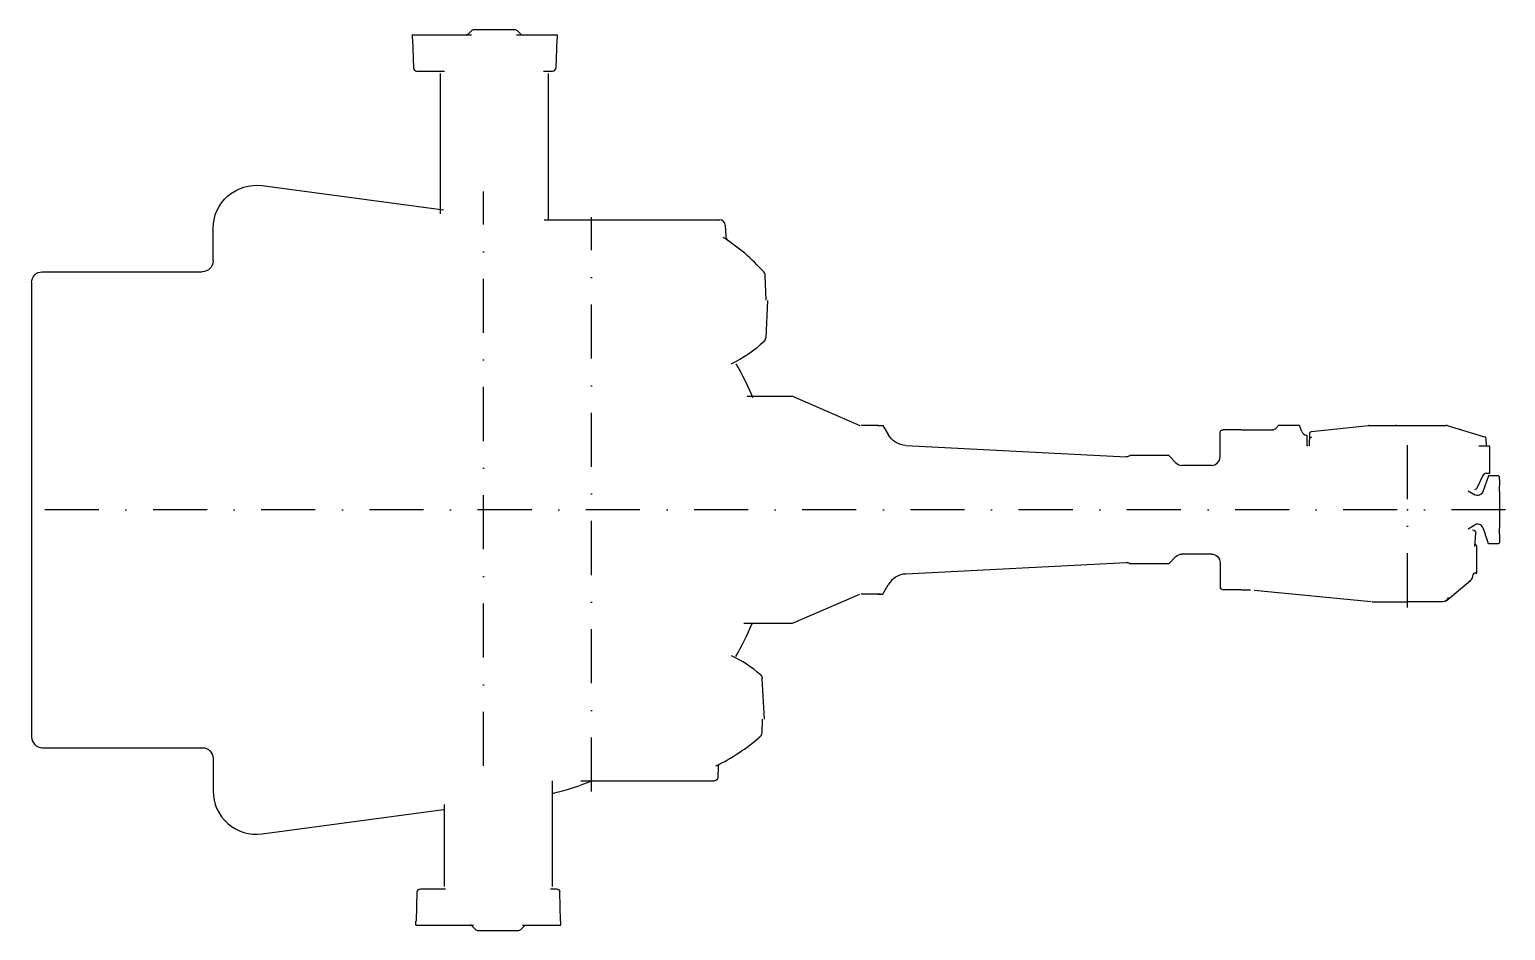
# Model space of a CAD drawing. Extents: x 980 to 2346, y 1111 to 1944.
import ezdxf

# ---------------------------------------------------------------- set-up
doc = ezdxf.new("R2010")
doc.units = 0
doc.header["$LTSCALE"] = 100
doc.linetypes.add('DASHDOT', pattern=[1, 0.5, -0.25, 0, -0.25])
doc.linetypes.add('GEN7', pattern=[15, 10, -2.5, 0, -2.5])
doc.layers.get('0').update_dxf_attribs({"linetype": 'CONTINUOUS'})
doc.layers.add('7', color=4, linetype='GEN7')

msp = doc.modelspace()

# ---------------------------------------------------------------- linework, layer by layer
at = {"linetype": 'CONTINUOUS'}
for p, q in [((1334.1, 1939), (1334.1, 1935.5)), ((1334.1, 1939), (1388.9, 1939)), ((1385.8, 1939.6), (1389.2, 1943)), ((1391.7, 1944), (1428.8, 1944)), ((1430.6, 1939), (1468.4, 1939)), ((1434.6, 1939.6), (1431.3, 1943)), ((1468.4, 1939), (1468.4, 1935.5)), ((1334.6, 1935.5), (1335.3, 1908.4)), ((1467.9, 1935.5), (1467.1, 1908.4)), ((1338.3, 1905.5), (1363.9, 1905.5)), ((1360.2, 1773.6), (1360.2, 1903.5)), ((1455.6, 1905.5), (1464.1, 1905.5)), ((1460.2, 1768), (1460.2, 1903.5)), ((1195.3, 1799.7), (1363.2, 1777.3)), ((1456.3, 1768), (1618.8, 1768)), ((1623.8, 1763.2), (1624.2, 1752.8)), ((1150, 1730), (1150, 1760)), ((982, 1710), (982, 1290)), ((992, 1720), (1140, 1720)), ((1661.5, 1693.8), (1660.7, 1716.7)), ((1663, 1693.5), (1661.2, 1659)), ((1644.2, 1605), (1685.9, 1605)), ((1685.9, 1605), (1748.4, 1578)), ((1765, 1578), (1769.7, 1578)), ((1769.7, 1578), (1774.6, 1569.5)), ((2081.5, 1549), (2081.5, 1571)), ((2101, 1574), (2084.5, 1574)), ((2101, 1574), (2130.8, 1574)), ((2155, 1578), (2135, 1578)), ((2157.1, 1572.3), (2155, 1578)), ((2164.4, 1570.4), (2164, 1559)), ((2166.2, 1572.3), (2218.7, 1578)), ((2219.3, 1578), (2255, 1578)), ((2244.4, 1578), (2243.5, 1578)), ((2255, 1578), (2290.3, 1578)), ((2291.7, 1577.8), (2320.1, 1569.3)), ((1790.9, 1559.4), (1994.6, 1548.9)), ((2161.3, 1569.1), (2162, 1569)), ((2162, 1559.8), (2162, 1569)), ((2320.1, 1569.3), (2326.3, 1567.4)), ((2321, 1559), (2330.3, 1559)), ((2328, 1559), (2327.8, 1565.6)), ((2331, 1533.5), (2331, 1558.7)), ((2034, 1550), (1998, 1550)), ((2034, 1550), (2040.7, 1543.3)), ((2073.5, 1541), (2046.3, 1541)), ((2319.5, 1520.2), (2325.3, 1532.5)), ((2330, 1531.5), (2324.5, 1516.5)), ((2331, 1533.5), (2327.6, 1533.5)), ((2339, 1531.5), (2330, 1531.5)), ((2340, 1530.5), (2339, 1531.5)), ((2340, 1528), (2340, 1530.5)), ((2311.1, 1517.5), (2317.3, 1513.9)), ((2340, 1528), (2340, 1522)), ((2340, 1516.8), (2340, 1522)), ((2340, 1516.8), (2340, 1483.2)), ((2311.1, 1482.5), (2317.3, 1486.1)), ((2317.2, 1466), (2318, 1478.3)), ((2324.5, 1483.5), (2326.7, 1477.5)), ((2328.5, 1472.5), (2326.7, 1477.5)), ((2340, 1477.5), (2340, 1483.2)), ((2340, 1477.5), (2340, 1472.5)), ((2319, 1441.5), (2319, 1466.9)), ((2330, 1468.5), (2328.5, 1472.5)), ((2339, 1468.5), (2330, 1468.5)), ((2340, 1469.5), (2339, 1468.5)), ((2340, 1472.5), (2340, 1469.5)), ((1790.9, 1440.6), (1994.6, 1451.1)), ((2034, 1450), (1998, 1450)), ((2034, 1450), (2040.7, 1456.7)), ((2073.5, 1459), (2046.3, 1459)), ((2081.5, 1451), (2081.5, 1429)), ((2290.6, 1415.9), (2313.2, 1434.7)), ((2318.2, 1441.5), (2319, 1441.5)), ((1685.9, 1395), (1748.4, 1422)), ((1765, 1422), (1769.7, 1422)), ((1769.7, 1422), (1774.6, 1430.5)), ((2101, 1426), (2084.5, 1426)), ((2101, 1426), (2109.8, 1426)), ((2113.2, 1425.7), (2221.2, 1415.1)), ((2222.3, 1415), (2255, 1415)), ((2287.7, 1415), (2255, 1415)), ((1641, 1395), (1685.9, 1395)), ((1660, 1306.5), (1658, 1343.9)), ((1658, 1306.5), (1657.6, 1293.7)), ((992, 1280), (1140, 1280)), ((1150, 1270), (1150, 1240)), ((1617.3, 1262.5), (1616.9, 1252.4)), ((1463.7, 1249.5), (1463.7, 1151.5)), ((1490.1, 1249.5), (1613.9, 1249.5)), ((1195.3, 1200.3), (1363.2, 1222.7)), ((1363.7, 1227.4), (1363.7, 1151.5)), ((1341.7, 1149.5), (1365.1, 1149.5)), ((1462, 1149.5), (1467.6, 1149.5)), ((1338, 1119.5), (1338.7, 1146.6)), ((1471.3, 1119.5), (1470.6, 1146.6)), ((1337.5, 1116), (1337.5, 1119.5)), ((1337.5, 1116), (1390.8, 1116)), ((1389.2, 1115.4), (1392.6, 1112)), ((1395.1, 1111), (1432.2, 1111)), ((1438.1, 1115.4), (1434.7, 1112)), ((1436.3, 1116), (1471.8, 1116)), ((1471.8, 1116), (1471.8, 1119.5))]:
    msp.add_line(p, q, dxfattribs=at)
for p, q in [((1765.4, 1577.9), (1749.4, 1577.9)), ((1767.5, 1421.8), (1749.4, 1421.8))]:
    msp.add_line(p, q)
at = {"linetype": 'CONTINUOUS', "extrusion": (5.65233e-15, -1.31888e-14, -1)}
msp.add_arc((-1384.4, 1941), 2, 225, 270, dxfattribs=at)
at = {"linetype": 'CONTINUOUS', "extrusion": (0, 0, -1)}
for centre, radius, start, end in [((-1391.7, 1940.5), 3.5, 45, 90), ((-2316.8, 1521.5), 3, 205, 270), ((-1653, 1343.7), 5, 131.142, 177)]:
    msp.add_arc(centre, radius, start, end, dxfattribs=at)
at = {"linetype": 'CONTINUOUS', "extrusion": (2.75335e-14, 6.5979e-14, -1)}
msp.add_arc((-1428.8, 1940.5), 3.5, 90, 135, dxfattribs=at)
at = {"linetype": 'CONTINUOUS'}
for centre, radius, start, end in [((1436.1, 1941), 2, 225, 270), ((1338.3, 1908.5), 3, 181.5, 270), ((1464.1, 1908.5), 3, 270, 358.5), ((1618.8, 1763), 5, 2, 90), ((1525, 1600.1), 180, 41.6913, 57.4176), ((1629.2, 1753), 5, 182, 235.729), ((1655.7, 1716.5), 5, 2, 41.6913), ((1656.2, 1659.2), 5, 313.26, 357), ((1400, 1500), 270, 22.5134, 30.0005), ((2161.8, 1574), 5, 200, 264.508), ((2219.3, 1573), 5, 90, 96.1155), ((2290.3, 1573), 5, 73.3239, 90), ((2302.9, 1571.3), 3, 57.8051, 73.3239), ((2166.2, 1565), 2, 90, 178), ((2325.8, 1565.5), 2, 2, 73.3239), ((2046.3, 1549), 8, 225, 270), ((2073.5, 1549), 8, 270, 0), ((2327.6, 1530.5), 3, 90, 155), ((2319.8, 1481.8), 5, 20, 120), ((1994.9, 1446.1), 5, 51.8386, 92.9508), ((1791.9, 1420.6), 20, 92.9508, 150.255), ((2310.3, 1438.7), 5, 288.06, 356), ((2318.2, 1438.5), 3, 94.8199, 176), ((2318.2, 1438.5), 3, 90, 94.8199), ((2084.5, 1429), 3, 180, 270), ((1400, 1500), 270, 329.862, 337.05), ((1577.4, 1257), 120, 48.8583, 64.1996), ((992, 1290), 10, 180, 270), ((1537.3, 1425.5), 180, 295.6133, 311.192), ((1400, 1500), 270, 283.639, 291.98), ((1190, 1240), 40, 180, 277.586), ((1387.8, 1114), 2, 45, 90), ((1395.1, 1114.5), 3.5, 225, 270), ((1432.2, 1114.5), 3.5, 270, 315)]:
    msp.add_arc(centre, radius, start, end, dxfattribs=at)
at = {"linetype": 'CONTINUOUS', "extrusion": (-3.33067e-16, 0, -1)}
msp.add_arc((-1190, 1760), 40, 0, 97.5863, dxfattribs=at)
at = {"linetype": 'CONTINUOUS', "extrusion": (-4.44089e-16, 4.44089e-16, -1)}
msp.add_arc((-1140, 1730), 10, 180, 270, dxfattribs=at)
at = {"linetype": 'CONTINUOUS', "extrusion": (4.44089e-16, -4.44089e-16, -1)}
msp.add_arc((-992, 1710), 10, 0, 90, dxfattribs=at)
at = {"linetype": 'CONTINUOUS', "extrusion": (-2.23183e-15, 2.37166e-15, -1)}
msp.add_arc((-1577.4, 1743), 120, 226.74, 244.5051, dxfattribs=at)
at = {"linetype": 'CONTINUOUS', "extrusion": (1.4803e-15, -1.33227e-15, -1)}
msp.add_arc((-2084.5, 1571), 3, 0, 90, dxfattribs=at)
at = {"linetype": 'CONTINUOUS', "extrusion": (5.00616e-15, -7.02058e-15, -1)}
msp.add_arc((-2130, 1579), 5, 200, 270, dxfattribs=at)
at = {"linetype": 'CONTINUOUS', "extrusion": (-2.1261e-15, 2.7404e-15, -1)}
msp.add_arc((-2166.4, 1570.4), 2, 2, 83.8845, dxfattribs=at)
at = {"linetype": 'CONTINUOUS', "extrusion": (-4.77792e-16, -6.4239e-16, -1)}
msp.add_arc((-1791.9, 1579.4), 20, 272.951, 330.255, dxfattribs=at)
at = {"linetype": 'CONTINUOUS', "extrusion": (-2.75335e-14, -2.77556e-14, -1)}
msp.add_arc((-2162.8, 1559.8), 0.8, 270, 0, dxfattribs=at)
at = {"linetype": 'CONTINUOUS', "extrusion": (2.18369e-13, 4.37785e-13, -1)}
msp.add_arc((-2332, 1561.5, 0), 3, 289.471, 303.558, dxfattribs=at)
at = {"linetype": 'CONTINUOUS', "extrusion": (-5.93772e-15, 1.90557e-14, -1)}
msp.add_arc((-1994.9, 1553.9), 5, 231.839, 272.951, dxfattribs=at)
at = {"linetype": 'CONTINUOUS', "extrusion": (3.78952e-16, -1.5557e-15, -1)}
msp.add_arc((-2319.8, 1518.2), 5, 200, 300, dxfattribs=at)
at = {"linetype": 'CONTINUOUS', "extrusion": (-5.32907e-15, -4.44089e-15, -1)}
msp.add_arc((-2315, 1478.5), 3, 90, 184, dxfattribs=at)
at = {"linetype": 'CONTINUOUS', "extrusion": (1.07206e-14, 2.90119e-15, -1)}
msp.add_arc((-2320.4, 1469.5), 3, 323.765, 4, dxfattribs=at)
at = {"linetype": 'CONTINUOUS', "extrusion": (-1.16393e-13, -1.34076e-13, -1)}
msp.add_arc((-2320.4, 1469.5, 0), 3, 298.247, 323.765, dxfattribs=at)
at = {"linetype": 'CONTINUOUS', "extrusion": (6.67289e-15, -1.60934e-14, -1)}
msp.add_arc((-2046.3, 1451), 8, 45, 90, dxfattribs=at)
at = {"linetype": 'CONTINUOUS', "extrusion": (-4.44089e-16, -5.55112e-16, -1)}
msp.add_arc((-2073.5, 1451), 8, 90, 180, dxfattribs=at)
at = {"linetype": 'CONTINUOUS', "extrusion": (4.85601e-15, -5.89871e-15, -1)}
msp.add_arc((-2287.7, 1420), 5, 195, 270, dxfattribs=at)
at = {"linetype": 'CONTINUOUS', "extrusion": (3.23466e-14, -1.53491e-14, -1)}
msp.add_arc((-1652.6, 1293.8), 5, 182, 228.808, dxfattribs=at)
at = {"linetype": 'CONTINUOUS', "extrusion": (-4.44089e-16, -4.44089e-16, -1)}
msp.add_arc((-1140, 1270), 10, 90, 180, dxfattribs=at)
at = {"linetype": 'CONTINUOUS', "extrusion": (4.3452e-15, -2.8179e-15, -1)}
msp.add_arc((-1620.3, 1262.4), 3, 2, 63.0421, dxfattribs=at)
at = {"linetype": 'CONTINUOUS', "extrusion": (1.4329e-15, -1.38312e-15, -1)}
msp.add_arc((-1613.9, 1252.5), 3, 182, 270, dxfattribs=at)
at = {"linetype": 'CONTINUOUS', "extrusion": (-1.44492e-15, 1.37056e-15, -1)}
msp.add_arc((-1341.7, 1146.5), 3, 1.5, 90, dxfattribs=at)
at = {"linetype": 'CONTINUOUS', "extrusion": (-1.33227e-15, -1.4803e-15, -1)}
msp.add_arc((-1467.6, 1146.5), 3, 90, 178.5, dxfattribs=at)
at = {"linetype": 'CONTINUOUS', "extrusion": (1.53869e-14, -3.79962e-14, -1)}
msp.add_arc((-1439.5, 1114), 2, 45, 90, dxfattribs=at)
at = {"linetype": 'CONTINUOUS'}
msp.add_point((2255, 1500), dxfattribs=at)
msp.add_point((2255, 1500), dxfattribs=at)
msp.add_point((2255, 1500), dxfattribs=at)
msp.add_point((2255, 1500), dxfattribs=at)
msp.add_point((2255, 1500), dxfattribs=at)
msp.add_point((2255, 1500), dxfattribs=at)
at = {"layer": '7', "linetype": 'DASHDOT'}
for p, q in [((1400, 1263.2), (1400, 1794.4)), ((1500, 1239.4), (1500, 1770.6)), ((2255, 1409.7), (2255, 1583.2)), ((2345.6, 1500), (980.2, 1500))]:
    msp.add_line(p, q, dxfattribs=at)

doc.saveas('drawing.dxf')
